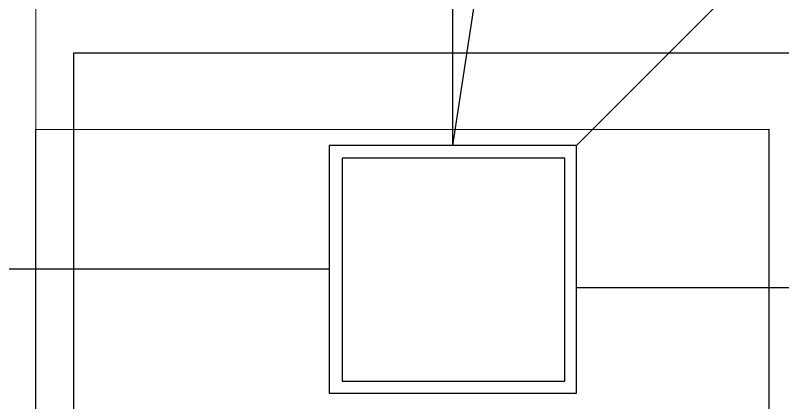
# Model space of a CAD drawing. Header units: inches. Extents: x 567429 to 582707, y 126347 to 133675.
# Drawn here: x 580483.9 to 580545, y 129442.5 to 129473.3 of the extents above; entities that cross this region are included whole.
import ezdxf

# ---------------------------------------------------------------- set-up
doc = ezdxf.new("R2010")
doc.units = ezdxf.units.IN
doc.header["$MEASUREMENT"] = 0
for name, color, linetype in [('BORD', 3, 'Continuous'), ('COMPUTER WIRE', 4, 'Continuous'), ('mobl', 11, 'Continuous'), ('NURSE CALL WIRE', 4, 'Continuous'), ('TEL WIRE', 4, 'Continuous'), ('wall kanaf', 4, 'Continuous')]:
    doc.layers.add(name, color=color, linetype=linetype)

# ---------------------------------------------------------------- blocks, each defined once
blk = doc.blocks.new('BOARD2')
at = {"layer": 'BORD', "color": 4}
for p, q in [((-163.075, 0), (163.075, 0)), ((163.075, 0), (163.075, -61.626)), ((163.075, -61.626), (-163.075, -61.626))]:
    blk.add_line(p, q, dxfattribs=at)
at = {"layer": 'BORD'}
for p, q in [((140.933, -24.652), (140.933, -45.443)), ((161.724, -24.652), (140.933, -24.652)), ((161.724, -45.443), (161.724, -24.652)), ((141.939, -25.758), (141.939, -44.47)), ((160.651, -25.758), (141.939, -25.758)), ((160.651, -44.47), (160.651, -25.758)), ((141.939, -44.47), (160.651, -44.47)), ((140.933, -45.443), (161.724, -45.443))]:
    blk.add_line(p, q, dxfattribs=at)

msp = doc.modelspace()

# ---------------------------------------------------------------- linework, layer by layer
at = {"layer": 'COMPUTER WIRE'}
msp.add_line((580518.687, 129462.944), (580518.687, 129952.759), dxfattribs=at)
at = {"layer": 'mobl', "color": 15}
for p, q in [((580688.486, 129470.289), (580488.486, 129470.289)), ((580488.486, 129470.289), (580488.486, 129380.289))]:
    msp.add_line(p, q, dxfattribs=at)
at = {"layer": 'NURSE CALL WIRE'}
for p, q in [((580847.475, 129781.204), (580528.535, 129462.945)), ((580518.687, 129462.944), (580562.36, 129745.897)), ((580508.841, 129453.094), (580479.689, 129453.094)), ((580528.536, 129451.642), (581094.805, 129451.732))]:
    msp.add_line(p, q, dxfattribs=at)
at = {"layer": 'TEL WIRE'}
msp.add_line((580518.687, 129462.944), (580518.687, 129952.759), dxfattribs=at)
at = {"layer": 'wall kanaf', "color": 15, "lineweight": 20, "ltscale": 0.1}
msp.add_line((580485.486, 129535.289), (580485.486, 129020.789), dxfattribs=at)

# ---------------------------------------------------------------- block references
at = {"layer": 'BORD', "ltscale": 5, "xscale": 0.947301618010808, "yscale": 0.947301618010808, "zscale": 0.947301618010808, "rotation": 90.0091431634973}
msp.add_blockref('BOARD2', (580485.511, 129309.737), dxfattribs=at)

doc.saveas('drawing.dxf')
